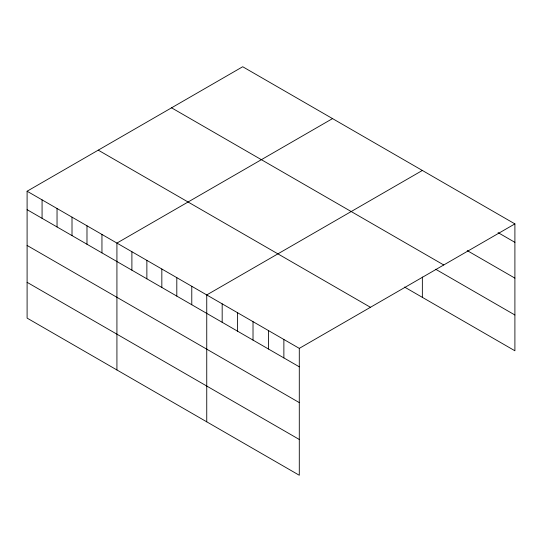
<?xml version="1.0" encoding="UTF-8"?>
<svg xmlns="http://www.w3.org/2000/svg" width="542" height="542" viewBox="0 0 542 542"><rect width="100%" height="100%" fill="white"/><g stroke="black" fill="none" stroke-linecap="round" stroke-linejoin="round"><path stroke-width="0.81" d="M27.1 191.224L299.292 348.371L299.292 475.259L27.1 318.107L27.1 191.224L242.708 66.741L514.9 223.893L514.9 350.776L404.528 287.057M332.531 118.603L116.923 243.08L116.923 369.969M422.353 170.466L206.746 294.943L206.746 421.825M299.292 348.371L514.9 223.893M498.071 232.626L514.9 242.342M467.224 250.6L514.9 278.127M171.557 107.824L443.749 264.97M435.673 269.252L514.9 314.997M98.251 150.148L370.443 307.294M27.1 209.673L299.292 366.819M27.1 245.451L299.292 402.604M27.1 282.321L299.292 439.474M422.353 277.016L422.353 297.348M283.873 339.468L283.873 357.916M268.446 330.559L268.446 349.007M253.019 321.657L253.019 340.105M237.599 312.754L237.599 331.203M222.173 303.845L222.173 322.294M191.78 286.298L191.78 304.746M176.807 277.653L176.807 296.101M161.834 269.015L161.834 287.456M146.868 260.37L146.868 278.818M131.896 251.725L131.896 270.173M101.95 234.435L101.95 252.884M86.984 225.797L86.984 244.246M72.011 217.152L72.011 235.601M57.039 208.507L57.039 226.956M42.073 199.863L42.073 218.311"/></g></svg>
